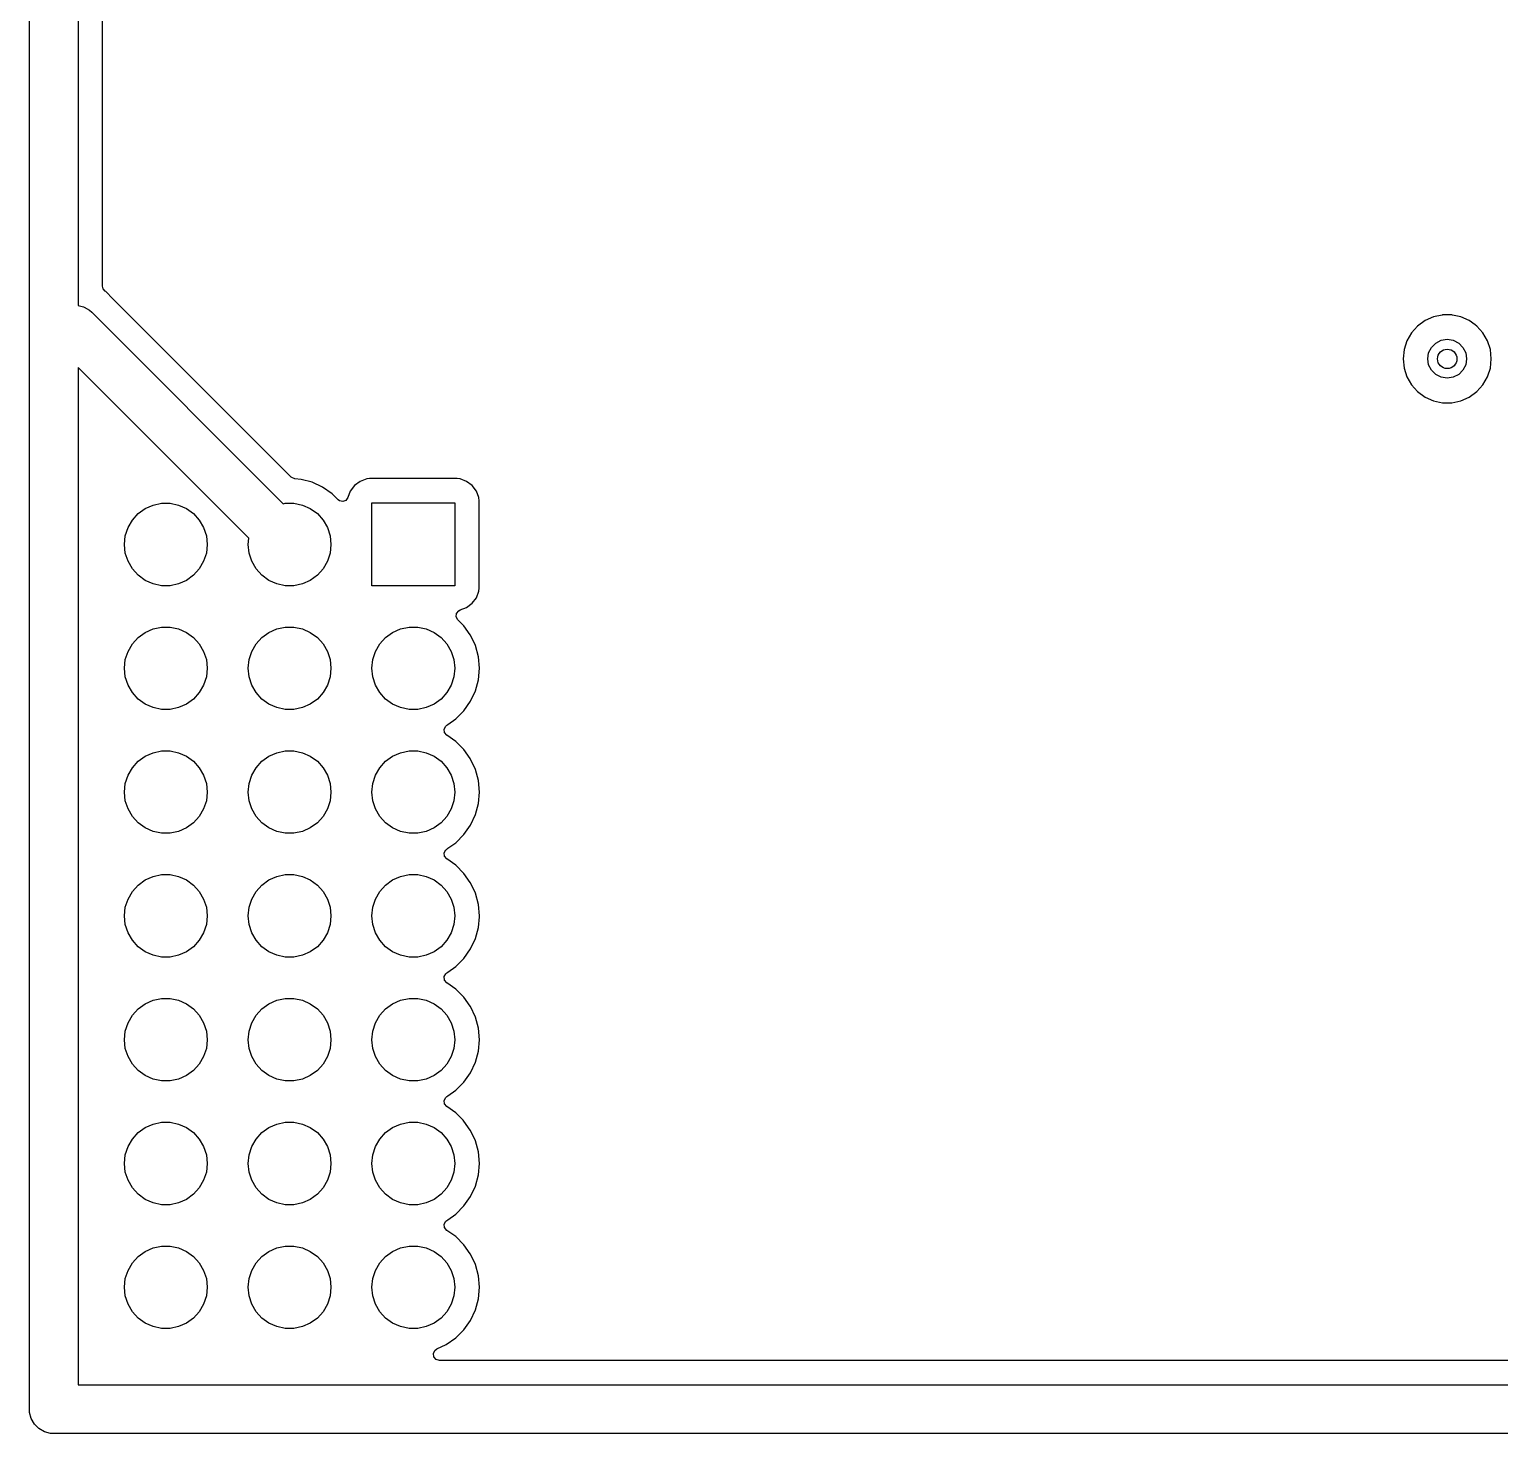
# Model space of a CAD drawing. Extents: x 0.78 to 3.29, y -3.36 to -0.65.
# Drawn here: x 0.78 to 1.968, y -3.358 to -2.224 of the extents above; entities that cross this region are included whole.
import ezdxf

# ---------------------------------------------------------------- set-up
doc = ezdxf.new("R2010")
doc.units = 0
doc.header["$MEASUREMENT"] = 0
doc.layers.add('BLACK', color=7, linetype='CONTINUOUS')

msp = doc.modelspace()

# ---------------------------------------------------------------- linework, layer by layer
at = {"layer": 'BLACK', "linetype": 'CONTINUOUS'}
for p, q in [((0.7795, -2.4665), (0.7795, -0.7874)), ((0.8189, -0.7956), (0.8189, -2.4471)), ((0.8386, -2.2782), (0.8386, -1.658)), ((0.8386, -2.3968), (0.8386, -2.2782)), ((0.8386, -2.4315), (0.8386, -2.3968)), ((0.839, -2.4335), (0.8386, -2.4315)), ((0.8408, -2.4356), (0.839, -2.4335)), ((0.8189, -2.4471), (0.8232, -2.4482)), ((0.8413, -2.4359), (0.8408, -2.4356)), ((0.847, -2.4416), (0.8413, -2.4359)), ((0.8413, -2.4359), (0.8413, -2.4359)), ((0.8955, -2.4902), (0.847, -2.4416)), ((0.847, -2.4416), (0.847, -2.4416)), ((0.8232, -2.4482), (0.8237, -2.4483)), ((0.8237, -2.4483), (0.8282, -2.4509)), ((0.8282, -2.4509), (0.8282, -2.4509)), ((0.8282, -2.4509), (0.8301, -2.4526)), ((0.8301, -2.4526), (0.9847, -2.6072)), ((1.9142, -2.4563), (1.9074, -2.4593)), ((1.9212, -2.4548), (1.9142, -2.4563)), ((1.9142, -2.4563), (1.9142, -2.4563)), ((1.9215, -2.4547), (1.9212, -2.4548)), ((1.9289, -2.4547), (1.9215, -2.4547)), ((1.9295, -2.4548), (1.9289, -2.4547)), ((1.9362, -2.4563), (1.9295, -2.4548)), ((1.943, -2.4593), (1.9362, -2.4563)), ((1.9362, -2.4563), (1.9362, -2.4563)), ((0.7795, -3.3386), (0.7795, -2.4665)), ((1.8964, -2.4692), (1.8926, -2.4757)), ((1.9013, -2.4637), (1.8964, -2.4692)), ((1.9074, -2.4593), (1.9013, -2.4637)), ((1.9074, -2.4593), (1.9074, -2.4593)), ((1.9477, -2.4627), (1.943, -2.4593)), ((1.943, -2.4593), (1.943, -2.4593)), ((1.9491, -2.4637), (1.9477, -2.4627)), ((1.954, -2.4692), (1.9491, -2.4637)), ((1.9578, -2.4757), (1.954, -2.4692)), ((1.8903, -2.4827), (1.8895, -2.4902)), ((1.8926, -2.4757), (1.8903, -2.4827)), ((1.8903, -2.4827), (1.8903, -2.4827)), ((1.8926, -2.4757), (1.8926, -2.4757)), ((1.9102, -2.4853), (1.9125, -2.4809)), ((1.9125, -2.4809), (1.9159, -2.4774)), ((1.9159, -2.4774), (1.9203, -2.4752)), ((1.9203, -2.4752), (1.9252, -2.4744)), ((1.9252, -2.4744), (1.9301, -2.4752)), ((1.9301, -2.4752), (1.9345, -2.4774)), ((1.9345, -2.4774), (1.9379, -2.4809)), ((1.9379, -2.4809), (1.9402, -2.4853)), ((1.9601, -2.4827), (1.9578, -2.4757)), ((1.9608, -2.4902), (1.9601, -2.4827)), ((0.9911, -2.5857), (0.8955, -2.4902)), ((1.8895, -2.4902), (1.8903, -2.4976)), ((1.9094, -2.4902), (1.9102, -2.4853)), ((1.9102, -2.495), (1.9094, -2.4902)), ((1.9402, -2.4853), (1.9409, -2.4902)), ((1.9409, -2.4902), (1.9402, -2.495)), ((1.9601, -2.4976), (1.9608, -2.4902)), ((0.9568, -2.635), (0.8189, -2.4971)), ((0.8189, -2.4971), (0.8189, -3.3189)), ((1.8903, -2.4976), (1.8903, -2.4976)), ((1.8903, -2.4976), (1.8926, -2.5047)), ((1.8926, -2.5047), (1.8926, -2.5047)), ((1.8926, -2.5047), (1.8964, -2.5111)), ((1.9125, -2.4994), (1.9102, -2.495)), ((1.9159, -2.5029), (1.9125, -2.4994)), ((1.9203, -2.5051), (1.9159, -2.5029)), ((1.9252, -2.5059), (1.9203, -2.5051)), ((1.9301, -2.5051), (1.9252, -2.5059)), ((1.9345, -2.5029), (1.9301, -2.5051)), ((1.9379, -2.4994), (1.9345, -2.5029)), ((1.9402, -2.495), (1.9379, -2.4994)), ((1.954, -2.5111), (1.9578, -2.5047)), ((1.9578, -2.5047), (1.958, -2.504)), ((1.958, -2.504), (1.9601, -2.4976)), ((1.8964, -2.5111), (1.9013, -2.5166)), ((1.9013, -2.5166), (1.9074, -2.521)), ((1.943, -2.521), (1.9491, -2.5166)), ((1.9491, -2.5166), (1.954, -2.5111)), ((1.9074, -2.521), (1.9074, -2.521)), ((1.9074, -2.521), (1.9142, -2.5241)), ((1.9142, -2.5241), (1.9142, -2.5241)), ((1.9142, -2.5241), (1.9215, -2.5256)), ((1.9215, -2.5256), (1.9215, -2.5256)), ((1.9215, -2.5256), (1.9289, -2.5256)), ((1.9289, -2.5256), (1.9362, -2.5241)), ((1.9289, -2.5256), (1.9289, -2.5256)), ((1.9362, -2.5241), (1.943, -2.521)), ((0.9915, -2.5861), (0.9911, -2.5857)), ((0.9941, -2.5871), (0.9915, -2.5861)), ((0.999, -2.5875), (0.9941, -2.5871)), ((1.008, -2.5899), (0.999, -2.5875)), ((0.999, -2.5875), (0.999, -2.5875)), ((1.0468, -2.5892), (1.0422, -2.5926)), ((1.0521, -2.5872), (1.0468, -2.5892)), ((1.0468, -2.5892), (1.0468, -2.5892)), ((1.0544, -2.5869), (1.0521, -2.5872)), ((1.1251, -2.5869), (1.0544, -2.5869)), ((1.0544, -2.5869), (1.0544, -2.5869)), ((1.1275, -2.5872), (1.1251, -2.5869)), ((1.1251, -2.5869), (1.1251, -2.5869)), ((1.1251, -2.5869), (1.1251, -2.5869)), ((1.1251, -2.5869), (1.1251, -2.5869)), ((1.1328, -2.5892), (1.1275, -2.5872)), ((1.1275, -2.5872), (1.1275, -2.5872)), ((1.1373, -2.5926), (1.1328, -2.5892)), ((1.1328, -2.5892), (1.1328, -2.5892)), ((1.0164, -2.5939), (1.008, -2.5899)), ((1.008, -2.5899), (1.008, -2.5899)), ((1.008, -2.5899), (1.008, -2.5899)), ((1.0164, -2.5939), (1.0164, -2.5939)), ((1.0241, -2.5992), (1.0164, -2.5939)), ((1.0164, -2.5939), (1.0164, -2.5939)), ((1.0289, -2.604), (1.0241, -2.5992)), ((1.0241, -2.5992), (1.0241, -2.5992)), ((1.0388, -2.5971), (1.0369, -2.6023)), ((1.0422, -2.5926), (1.0388, -2.5971)), ((1.0388, -2.5971), (1.0388, -2.5971)), ((1.0422, -2.5926), (1.0422, -2.5926)), ((1.1407, -2.5971), (1.1373, -2.5926)), ((1.1373, -2.5926), (1.1373, -2.5926)), ((1.1426, -2.6023), (1.1407, -2.5971)), ((1.1407, -2.5971), (1.1407, -2.5971)), ((0.8674, -2.6152), (0.873, -2.6111)), ((0.873, -2.6111), (0.8794, -2.6083)), ((0.8794, -2.6083), (0.8863, -2.6068)), ((0.8863, -2.6068), (0.8933, -2.6068)), ((0.8933, -2.6068), (0.9001, -2.6083)), ((0.9001, -2.6083), (0.9065, -2.6111)), ((0.9065, -2.6111), (0.9122, -2.6152)), ((0.9847, -2.6072), (0.9863, -2.6068)), ((0.9863, -2.6068), (0.9933, -2.6068)), ((0.9933, -2.6068), (1.0001, -2.6083)), ((1.0001, -2.6083), (1.0065, -2.6111)), ((1.0065, -2.6111), (1.0122, -2.6152)), ((1.03, -2.6048), (1.0289, -2.604)), ((1.0327, -2.6054), (1.03, -2.6048)), ((1.0352, -2.6045), (1.0327, -2.6054)), ((1.0369, -2.6023), (1.0352, -2.6045)), ((1.0563, -2.6736), (1.0563, -2.6066)), ((1.0563, -2.6066), (1.1232, -2.6066)), ((1.1232, -2.6066), (1.1232, -2.6736)), ((1.1427, -2.6024), (1.1426, -2.6023)), ((1.1429, -2.6047), (1.1427, -2.6024)), ((1.1429, -2.6732), (1.1429, -2.6047)), ((0.8592, -2.6265), (0.8627, -2.6204)), ((0.8627, -2.6204), (0.8674, -2.6152)), ((0.9122, -2.6152), (0.9168, -2.6204)), ((0.9168, -2.6204), (0.9203, -2.6265)), ((1.0122, -2.6152), (1.0168, -2.6204)), ((1.0168, -2.6204), (1.0203, -2.6265)), ((0.8563, -2.6401), (0.857, -2.6331)), ((0.857, -2.6331), (0.8592, -2.6265)), ((0.9203, -2.6265), (0.9225, -2.6331)), ((0.9225, -2.6331), (0.9232, -2.6401)), ((0.9563, -2.6401), (0.9568, -2.635)), ((1.0203, -2.6265), (1.0225, -2.6331)), ((1.0225, -2.6331), (1.0232, -2.6401)), ((0.857, -2.6471), (0.8563, -2.6401)), ((0.8592, -2.6537), (0.857, -2.6471)), ((0.9225, -2.6471), (0.9203, -2.6537)), ((0.9232, -2.6401), (0.9225, -2.6471)), ((0.957, -2.6471), (0.9563, -2.6401)), ((0.9592, -2.6537), (0.957, -2.6471)), ((1.0225, -2.6471), (1.0203, -2.6537)), ((1.0232, -2.6401), (1.0225, -2.6471)), ((0.8627, -2.6598), (0.8592, -2.6537)), ((0.8674, -2.665), (0.8627, -2.6598)), ((0.9168, -2.6598), (0.9122, -2.665)), ((0.9203, -2.6537), (0.9168, -2.6598)), ((0.9627, -2.6598), (0.9592, -2.6537)), ((0.9674, -2.665), (0.9627, -2.6598)), ((1.0168, -2.6598), (1.0122, -2.665)), ((1.0203, -2.6537), (1.0168, -2.6598)), ((0.873, -2.6691), (0.8674, -2.665)), ((0.8794, -2.6719), (0.873, -2.6691)), ((0.8863, -2.6734), (0.8794, -2.6719)), ((0.9001, -2.6719), (0.8933, -2.6734)), ((0.9065, -2.6691), (0.9001, -2.6719)), ((0.9122, -2.665), (0.9065, -2.6691)), ((0.973, -2.6691), (0.9674, -2.665)), ((0.9794, -2.6719), (0.973, -2.6691)), ((0.9863, -2.6734), (0.9794, -2.6719)), ((1.0001, -2.6719), (0.9933, -2.6734)), ((1.0065, -2.6691), (1.0001, -2.6719)), ((1.0122, -2.665), (1.0065, -2.6691)), ((0.8933, -2.6734), (0.8863, -2.6734)), ((0.9933, -2.6734), (0.9863, -2.6734)), ((1.1232, -2.6736), (1.0563, -2.6736)), ((1.1373, -2.6876), (1.1407, -2.6831)), ((1.1407, -2.6831), (1.1427, -2.6778)), ((1.1427, -2.6778), (1.1429, -2.6754)), ((1.1429, -2.6754), (1.1429, -2.6732)), ((1.1245, -2.6986), (1.1247, -2.6958)), ((1.1247, -2.6958), (1.1264, -2.6936)), ((1.1264, -2.6936), (1.1276, -2.693)), ((1.1276, -2.693), (1.1328, -2.691)), ((1.1328, -2.691), (1.1373, -2.6876)), ((0.873, -2.7111), (0.8794, -2.7083)), ((0.8794, -2.7083), (0.8863, -2.7068)), ((0.8863, -2.7068), (0.8933, -2.7068)), ((0.8933, -2.7068), (0.9001, -2.7083)), ((0.9001, -2.7083), (0.9065, -2.7111)), ((0.973, -2.7111), (0.9794, -2.7083)), ((0.9794, -2.7083), (0.9863, -2.7068)), ((0.9863, -2.7068), (0.9933, -2.7068)), ((0.9933, -2.7068), (1.0001, -2.7083)), ((1.0001, -2.7083), (1.0065, -2.7111)), ((1.073, -2.7111), (1.0794, -2.7083)), ((1.0794, -2.7083), (1.0863, -2.7068)), ((1.0863, -2.7068), (1.0933, -2.7068)), ((1.0933, -2.7068), (1.1001, -2.7083)), ((1.1001, -2.7083), (1.1065, -2.7111)), ((1.1258, -2.701), (1.1245, -2.6986)), ((1.129, -2.7041), (1.1258, -2.701)), ((1.1306, -2.7058), (1.129, -2.7041)), ((1.1358, -2.7131), (1.1306, -2.7058)), ((0.8592, -2.7265), (0.8627, -2.7204)), ((0.8627, -2.7204), (0.8674, -2.7152)), ((0.8674, -2.7152), (0.873, -2.7111)), ((0.9065, -2.7111), (0.9122, -2.7152)), ((0.9122, -2.7152), (0.9168, -2.7204)), ((0.9168, -2.7204), (0.9203, -2.7265)), ((0.9592, -2.7265), (0.9627, -2.7204)), ((0.9627, -2.7204), (0.9674, -2.7152)), ((0.9674, -2.7152), (0.973, -2.7111)), ((1.0065, -2.7111), (1.0122, -2.7152)), ((1.0122, -2.7152), (1.0168, -2.7204)), ((1.0168, -2.7204), (1.0203, -2.7265)), ((1.0592, -2.7265), (1.0627, -2.7204)), ((1.0627, -2.7204), (1.0674, -2.7152)), ((1.0674, -2.7152), (1.073, -2.7111)), ((1.1065, -2.7111), (1.1122, -2.7152)), ((1.1122, -2.7152), (1.1168, -2.7204)), ((1.1168, -2.7204), (1.1203, -2.7265)), ((1.136, -2.7134), (1.1358, -2.7131)), ((1.1399, -2.7218), (1.136, -2.7134)), ((0.857, -2.7331), (0.8592, -2.7265)), ((0.9203, -2.7265), (0.9225, -2.7331)), ((0.957, -2.7331), (0.9592, -2.7265)), ((1.0203, -2.7265), (1.0225, -2.7331)), ((1.057, -2.7331), (1.0592, -2.7265)), ((1.1203, -2.7265), (1.1225, -2.7331)), ((1.1423, -2.7308), (1.1399, -2.7218)), ((1.1431, -2.7401), (1.1423, -2.7308)), ((0.8563, -2.7401), (0.857, -2.7331)), ((0.857, -2.7471), (0.8563, -2.7401)), ((0.9225, -2.7331), (0.9232, -2.7401)), ((0.9232, -2.7401), (0.9225, -2.7471)), ((0.9563, -2.7401), (0.957, -2.7331)), ((0.957, -2.7471), (0.9563, -2.7401)), ((1.0225, -2.7331), (1.0232, -2.7401)), ((1.0232, -2.7401), (1.0225, -2.7471)), ((1.0563, -2.7401), (1.057, -2.7331)), ((1.057, -2.7471), (1.0563, -2.7401)), ((1.1225, -2.7331), (1.1232, -2.7401)), ((1.1232, -2.7401), (1.1225, -2.7471)), ((1.1423, -2.7494), (1.1431, -2.7401)), ((0.8592, -2.7537), (0.857, -2.7471)), ((0.8627, -2.7598), (0.8592, -2.7537)), ((0.9203, -2.7537), (0.9168, -2.7598)), ((0.9225, -2.7471), (0.9203, -2.7537)), ((0.9592, -2.7537), (0.957, -2.7471)), ((0.9627, -2.7598), (0.9592, -2.7537)), ((1.0203, -2.7537), (1.0168, -2.7598)), ((1.0225, -2.7471), (1.0203, -2.7537)), ((1.0592, -2.7537), (1.057, -2.7471)), ((1.0627, -2.7598), (1.0592, -2.7537)), ((1.1203, -2.7537), (1.1168, -2.7598)), ((1.1225, -2.7471), (1.1203, -2.7537)), ((1.1399, -2.7583), (1.1423, -2.7494)), ((0.8674, -2.765), (0.8627, -2.7598)), ((0.873, -2.7691), (0.8674, -2.765)), ((0.9122, -2.765), (0.9065, -2.7691)), ((0.9168, -2.7598), (0.9122, -2.765)), ((0.9674, -2.765), (0.9627, -2.7598)), ((0.973, -2.7691), (0.9674, -2.765)), ((1.0122, -2.765), (1.0065, -2.7691)), ((1.0168, -2.7598), (1.0122, -2.765)), ((1.0674, -2.765), (1.0627, -2.7598)), ((1.073, -2.7691), (1.0674, -2.765)), ((1.1122, -2.765), (1.1065, -2.7691)), ((1.1168, -2.7598), (1.1122, -2.765)), ((1.1306, -2.7744), (1.136, -2.7668)), ((1.136, -2.7668), (1.1399, -2.7583)), ((0.8794, -2.7719), (0.873, -2.7691)), ((0.8863, -2.7734), (0.8794, -2.7719)), ((0.8933, -2.7734), (0.8863, -2.7734)), ((0.9001, -2.7719), (0.8933, -2.7734)), ((0.9065, -2.7691), (0.9001, -2.7719)), ((0.9794, -2.7719), (0.973, -2.7691)), ((0.9863, -2.7734), (0.9794, -2.7719)), ((0.9933, -2.7734), (0.9863, -2.7734)), ((1.0001, -2.7719), (0.9933, -2.7734)), ((1.0065, -2.7691), (1.0001, -2.7719)), ((1.0794, -2.7719), (1.073, -2.7691)), ((1.0863, -2.7734), (1.0794, -2.7719)), ((1.0933, -2.7734), (1.0863, -2.7734)), ((1.1001, -2.7719), (1.0933, -2.7734)), ((1.1065, -2.7691), (1.1001, -2.7719)), ((1.1241, -2.781), (1.1306, -2.7744)), ((1.1148, -2.7892), (1.116, -2.7868)), ((1.115, -2.7919), (1.1148, -2.7892)), ((1.116, -2.7868), (1.1168, -2.7861)), ((1.1168, -2.7861), (1.1176, -2.7855)), ((1.1176, -2.7855), (1.1241, -2.781)), ((1.1168, -2.7941), (1.115, -2.7919)), ((1.1241, -2.7992), (1.1168, -2.7941)), ((1.1306, -2.8058), (1.1241, -2.7992)), ((1.1241, -2.7992), (1.1241, -2.7992)), ((0.8627, -2.8204), (0.8674, -2.8152)), ((0.8674, -2.8152), (0.873, -2.8111)), ((0.873, -2.8111), (0.8794, -2.8083)), ((0.8794, -2.8083), (0.8863, -2.8068)), ((0.8863, -2.8068), (0.8933, -2.8068)), ((0.8933, -2.8068), (0.9001, -2.8083)), ((0.9001, -2.8083), (0.9065, -2.8111)), ((0.9065, -2.8111), (0.9122, -2.8152)), ((0.9122, -2.8152), (0.9168, -2.8204)), ((0.9627, -2.8204), (0.9674, -2.8152)), ((0.9674, -2.8152), (0.973, -2.8111)), ((0.973, -2.8111), (0.9794, -2.8083)), ((0.9794, -2.8083), (0.9863, -2.8068)), ((0.9863, -2.8068), (0.9933, -2.8068)), ((0.9933, -2.8068), (1.0001, -2.8083)), ((1.0001, -2.8083), (1.0065, -2.8111)), ((1.0065, -2.8111), (1.0122, -2.8152)), ((1.0122, -2.8152), (1.0168, -2.8204)), ((1.0627, -2.8204), (1.0674, -2.8152)), ((1.0674, -2.8152), (1.073, -2.8111)), ((1.073, -2.8111), (1.0794, -2.8083)), ((1.0794, -2.8083), (1.0863, -2.8068)), ((1.0863, -2.8068), (1.0933, -2.8068)), ((1.0933, -2.8068), (1.1001, -2.8083)), ((1.1001, -2.8083), (1.1065, -2.8111)), ((1.1065, -2.8111), (1.1122, -2.8152)), ((1.1122, -2.8152), (1.1168, -2.8204)), ((1.1358, -2.8131), (1.1306, -2.8058)), ((1.136, -2.8134), (1.1358, -2.8131)), ((1.1399, -2.8218), (1.136, -2.8134)), ((0.857, -2.8331), (0.8592, -2.8265)), ((0.8592, -2.8265), (0.8627, -2.8204)), ((0.9168, -2.8204), (0.9203, -2.8265)), ((0.9203, -2.8265), (0.9225, -2.8331)), ((0.957, -2.8331), (0.9592, -2.8265)), ((0.9592, -2.8265), (0.9627, -2.8204)), ((1.0168, -2.8204), (1.0203, -2.8265)), ((1.0203, -2.8265), (1.0225, -2.8331)), ((1.057, -2.8331), (1.0592, -2.8265)), ((1.0592, -2.8265), (1.0627, -2.8204)), ((1.1168, -2.8204), (1.1203, -2.8265)), ((1.1203, -2.8265), (1.1225, -2.8331)), ((1.1423, -2.8308), (1.1399, -2.8218)), ((0.8563, -2.8401), (0.857, -2.8331)), ((0.9225, -2.8331), (0.9232, -2.8401)), ((0.9563, -2.8401), (0.957, -2.8331)), ((1.0225, -2.8331), (1.0232, -2.8401)), ((1.0563, -2.8401), (1.057, -2.8331)), ((1.1225, -2.8331), (1.1232, -2.8401)), ((1.1431, -2.8401), (1.1423, -2.8308)), ((0.857, -2.8471), (0.8563, -2.8401)), ((0.8592, -2.8537), (0.857, -2.8471)), ((0.9225, -2.8471), (0.9203, -2.8537)), ((0.9232, -2.8401), (0.9225, -2.8471)), ((0.957, -2.8471), (0.9563, -2.8401)), ((0.9592, -2.8537), (0.957, -2.8471)), ((1.0225, -2.8471), (1.0203, -2.8537)), ((1.0232, -2.8401), (1.0225, -2.8471)), ((1.057, -2.8471), (1.0563, -2.8401)), ((1.0592, -2.8537), (1.057, -2.8471)), ((1.1225, -2.8471), (1.1203, -2.8537)), ((1.1232, -2.8401), (1.1225, -2.8471)), ((1.1399, -2.8583), (1.1423, -2.8494)), ((1.1423, -2.8494), (1.1431, -2.8401)), ((0.8627, -2.8598), (0.8592, -2.8537)), ((0.8674, -2.865), (0.8627, -2.8598)), ((0.9168, -2.8598), (0.9122, -2.865)), ((0.9203, -2.8537), (0.9168, -2.8598)), ((0.9627, -2.8598), (0.9592, -2.8537)), ((0.9674, -2.865), (0.9627, -2.8598)), ((1.0168, -2.8598), (1.0122, -2.865)), ((1.0203, -2.8537), (1.0168, -2.8598)), ((1.0627, -2.8598), (1.0592, -2.8537)), ((1.0674, -2.865), (1.0627, -2.8598)), ((1.1168, -2.8598), (1.1122, -2.865)), ((1.1203, -2.8537), (1.1168, -2.8598)), ((1.136, -2.8668), (1.1399, -2.8583)), ((0.873, -2.8691), (0.8674, -2.865)), ((0.8794, -2.8719), (0.873, -2.8691)), ((0.8863, -2.8734), (0.8794, -2.8719)), ((0.8933, -2.8734), (0.8863, -2.8734)), ((0.9001, -2.8719), (0.8933, -2.8734)), ((0.9065, -2.8691), (0.9001, -2.8719)), ((0.9122, -2.865), (0.9065, -2.8691)), ((0.973, -2.8691), (0.9674, -2.865)), ((0.9794, -2.8719), (0.973, -2.8691)), ((0.9863, -2.8734), (0.9794, -2.8719)), ((0.9933, -2.8734), (0.9863, -2.8734)), ((1.0001, -2.8719), (0.9933, -2.8734)), ((1.0065, -2.8691), (1.0001, -2.8719)), ((1.0122, -2.865), (1.0065, -2.8691)), ((1.073, -2.8691), (1.0674, -2.865)), ((1.0794, -2.8719), (1.073, -2.8691)), ((1.0863, -2.8734), (1.0794, -2.8719)), ((1.0933, -2.8734), (1.0863, -2.8734)), ((1.1001, -2.8719), (1.0933, -2.8734)), ((1.1065, -2.8691), (1.1001, -2.8719)), ((1.1122, -2.865), (1.1065, -2.8691)), ((1.1241, -2.881), (1.1306, -2.8744)), ((1.1306, -2.8744), (1.136, -2.8668)), ((1.1148, -2.8892), (1.116, -2.8868)), ((1.116, -2.8868), (1.1168, -2.8861)), ((1.1168, -2.8861), (1.1176, -2.8855)), ((1.1176, -2.8855), (1.1241, -2.881)), ((1.115, -2.8919), (1.1148, -2.8892)), ((1.1168, -2.8941), (1.115, -2.8919)), ((1.1241, -2.8992), (1.1168, -2.8941)), ((0.873, -2.9111), (0.8794, -2.9083)), ((0.8794, -2.9083), (0.8863, -2.9068)), ((0.8863, -2.9068), (0.8933, -2.9068)), ((0.8933, -2.9068), (0.9001, -2.9083)), ((0.9001, -2.9083), (0.9065, -2.9111)), ((0.973, -2.9111), (0.9794, -2.9083)), ((0.9794, -2.9083), (0.9863, -2.9068)), ((0.9863, -2.9068), (0.9933, -2.9068)), ((0.9933, -2.9068), (1.0001, -2.9083)), ((1.0001, -2.9083), (1.0065, -2.9111)), ((1.073, -2.9111), (1.0794, -2.9083)), ((1.0794, -2.9083), (1.0863, -2.9068)), ((1.0863, -2.9068), (1.0933, -2.9068)), ((1.0933, -2.9068), (1.1001, -2.9083)), ((1.1001, -2.9083), (1.1065, -2.9111)), ((1.1306, -2.9058), (1.1241, -2.8992)), ((1.1241, -2.8992), (1.1241, -2.8992)), ((1.1358, -2.9131), (1.1306, -2.9058)), ((0.8592, -2.9265), (0.8627, -2.9204)), ((0.8627, -2.9204), (0.8674, -2.9152)), ((0.8674, -2.9152), (0.873, -2.9111)), ((0.9065, -2.9111), (0.9122, -2.9152)), ((0.9122, -2.9152), (0.9168, -2.9204)), ((0.9168, -2.9204), (0.9203, -2.9265)), ((0.9592, -2.9265), (0.9627, -2.9204)), ((0.9627, -2.9204), (0.9674, -2.9152)), ((0.9674, -2.9152), (0.973, -2.9111)), ((1.0065, -2.9111), (1.0122, -2.9152)), ((1.0122, -2.9152), (1.0168, -2.9204)), ((1.0168, -2.9204), (1.0203, -2.9265)), ((1.0592, -2.9265), (1.0627, -2.9204)), ((1.0627, -2.9204), (1.0674, -2.9152)), ((1.0674, -2.9152), (1.073, -2.9111)), ((1.1065, -2.9111), (1.1122, -2.9152)), ((1.1122, -2.9152), (1.1168, -2.9204)), ((1.1168, -2.9204), (1.1203, -2.9265)), ((1.136, -2.9134), (1.1358, -2.9131)), ((1.1399, -2.9218), (1.136, -2.9134)), ((1.1423, -2.9308), (1.1399, -2.9218)), ((0.8563, -2.9401), (0.857, -2.9331)), ((0.857, -2.9331), (0.8592, -2.9265)), ((0.9203, -2.9265), (0.9225, -2.9331)), ((0.9225, -2.9331), (0.9232, -2.9401)), ((0.9563, -2.9401), (0.957, -2.9331)), ((0.957, -2.9331), (0.9592, -2.9265)), ((1.0203, -2.9265), (1.0225, -2.9331)), ((1.0225, -2.9331), (1.0232, -2.9401)), ((1.0563, -2.9401), (1.057, -2.9331)), ((1.057, -2.9331), (1.0592, -2.9265)), ((1.1203, -2.9265), (1.1225, -2.9331)), ((1.1225, -2.9331), (1.1232, -2.9401)), ((1.1431, -2.9401), (1.1423, -2.9308)), ((0.857, -2.9471), (0.8563, -2.9401)), ((0.9232, -2.9401), (0.9225, -2.9471)), ((0.957, -2.9471), (0.9563, -2.9401)), ((1.0232, -2.9401), (1.0225, -2.9471)), ((1.057, -2.9471), (1.0563, -2.9401)), ((1.1232, -2.9401), (1.1225, -2.9471)), ((1.1423, -2.9494), (1.1431, -2.9409)), ((1.1431, -2.9409), (1.1431, -2.9401)), ((0.8592, -2.9537), (0.857, -2.9471)), ((0.8627, -2.9598), (0.8592, -2.9537)), ((0.9203, -2.9537), (0.9168, -2.9598)), ((0.9225, -2.9471), (0.9203, -2.9537)), ((0.9592, -2.9537), (0.957, -2.9471)), ((0.9627, -2.9598), (0.9592, -2.9537)), ((1.0203, -2.9537), (1.0168, -2.9598)), ((1.0225, -2.9471), (1.0203, -2.9537)), ((1.0592, -2.9537), (1.057, -2.9471)), ((1.0627, -2.9598), (1.0592, -2.9537)), ((1.1203, -2.9537), (1.1168, -2.9598)), ((1.1225, -2.9471), (1.1203, -2.9537)), ((1.1399, -2.9583), (1.1423, -2.9494)), ((0.8674, -2.965), (0.8627, -2.9598)), ((0.873, -2.9691), (0.8674, -2.965)), ((0.8794, -2.9719), (0.873, -2.9691)), ((0.9065, -2.9691), (0.9001, -2.9719)), ((0.9122, -2.965), (0.9065, -2.9691)), ((0.9168, -2.9598), (0.9122, -2.965)), ((0.9674, -2.965), (0.9627, -2.9598)), ((0.973, -2.9691), (0.9674, -2.965)), ((0.9794, -2.9719), (0.973, -2.9691)), ((1.0065, -2.9691), (1.0001, -2.9719)), ((1.0122, -2.965), (1.0065, -2.9691)), ((1.0168, -2.9598), (1.0122, -2.965)), ((1.0674, -2.965), (1.0627, -2.9598)), ((1.073, -2.9691), (1.0674, -2.965)), ((1.0794, -2.9719), (1.073, -2.9691)), ((1.1065, -2.9691), (1.1001, -2.9719)), ((1.1122, -2.965), (1.1065, -2.9691)), ((1.1168, -2.9598), (1.1122, -2.965)), ((1.1306, -2.9744), (1.136, -2.9668)), ((1.136, -2.9668), (1.1399, -2.9583)), ((0.8863, -2.9734), (0.8794, -2.9719)), ((0.8933, -2.9734), (0.8863, -2.9734)), ((0.9001, -2.9719), (0.8933, -2.9734)), ((0.9863, -2.9734), (0.9794, -2.9719)), ((0.9933, -2.9734), (0.9863, -2.9734)), ((1.0001, -2.9719), (0.9933, -2.9734)), ((1.0863, -2.9734), (1.0794, -2.9719)), ((1.0933, -2.9734), (1.0863, -2.9734)), ((1.1001, -2.9719), (1.0933, -2.9734)), ((1.1176, -2.9855), (1.1241, -2.981)), ((1.1241, -2.981), (1.1306, -2.9744)), ((1.1148, -2.9892), (1.116, -2.9868)), ((1.115, -2.9919), (1.1148, -2.9892)), ((1.1168, -2.9941), (1.115, -2.9919)), ((1.116, -2.9868), (1.1168, -2.9861)), ((1.1168, -2.9861), (1.1176, -2.9855)), ((1.1241, -2.9992), (1.1168, -2.9941)), ((1.1306, -3.0058), (1.1241, -2.9992)), ((1.1241, -2.9992), (1.1241, -2.9992)), ((0.8627, -3.0204), (0.8674, -3.0152)), ((0.8674, -3.0152), (0.873, -3.0111)), ((0.873, -3.0111), (0.8794, -3.0083)), ((0.8794, -3.0083), (0.8863, -3.0068)), ((0.8863, -3.0068), (0.8933, -3.0068)), ((0.8933, -3.0068), (0.9001, -3.0083)), ((0.9001, -3.0083), (0.9065, -3.0111)), ((0.9065, -3.0111), (0.9122, -3.0152)), ((0.9122, -3.0152), (0.9168, -3.0204)), ((0.9627, -3.0204), (0.9674, -3.0152)), ((0.9674, -3.0152), (0.973, -3.0111)), ((0.973, -3.0111), (0.9794, -3.0083)), ((0.9794, -3.0083), (0.9863, -3.0068)), ((0.9863, -3.0068), (0.9933, -3.0068)), ((0.9933, -3.0068), (1.0001, -3.0083)), ((1.0001, -3.0083), (1.0065, -3.0111)), ((1.0065, -3.0111), (1.0122, -3.0152)), ((1.0122, -3.0152), (1.0168, -3.0204)), ((1.0627, -3.0204), (1.0674, -3.0152)), ((1.0674, -3.0152), (1.073, -3.0111)), ((1.073, -3.0111), (1.0794, -3.0083)), ((1.0794, -3.0083), (1.0863, -3.0068)), ((1.0863, -3.0068), (1.0933, -3.0068)), ((1.0933, -3.0068), (1.1001, -3.0083)), ((1.1001, -3.0083), (1.1065, -3.0111)), ((1.1065, -3.0111), (1.1122, -3.0152)), ((1.1122, -3.0152), (1.1168, -3.0204)), ((1.1358, -3.0131), (1.1306, -3.0058)), ((1.136, -3.0134), (1.1358, -3.0131)), ((1.1399, -3.0218), (1.136, -3.0134)), ((0.857, -3.0331), (0.8592, -3.0265)), ((0.8592, -3.0265), (0.8627, -3.0204)), ((0.9168, -3.0204), (0.9203, -3.0265)), ((0.9203, -3.0265), (0.9225, -3.0331)), ((0.957, -3.0331), (0.9592, -3.0265)), ((0.9592, -3.0265), (0.9627, -3.0204)), ((1.0168, -3.0204), (1.0203, -3.0265)), ((1.0203, -3.0265), (1.0225, -3.0331)), ((1.057, -3.0331), (1.0592, -3.0265)), ((1.0592, -3.0265), (1.0627, -3.0204)), ((1.1168, -3.0204), (1.1203, -3.0265)), ((1.1203, -3.0265), (1.1225, -3.0331)), ((1.1423, -3.0308), (1.1399, -3.0218)), ((0.8563, -3.0401), (0.857, -3.0331)), ((0.857, -3.0471), (0.8563, -3.0401)), ((0.9225, -3.0331), (0.9232, -3.0401)), ((0.9232, -3.0401), (0.9225, -3.0471)), ((0.9563, -3.0401), (0.957, -3.0331)), ((0.957, -3.0471), (0.9563, -3.0401)), ((1.0225, -3.0331), (1.0232, -3.0401)), ((1.0232, -3.0401), (1.0225, -3.0471)), ((1.0563, -3.0401), (1.057, -3.0331)), ((1.057, -3.0471), (1.0563, -3.0401)), ((1.1225, -3.0331), (1.1232, -3.0401)), ((1.1232, -3.0401), (1.1225, -3.0471)), ((1.1431, -3.0401), (1.1423, -3.0308)), ((1.1423, -3.0494), (1.1431, -3.0401)), ((0.8592, -3.0537), (0.857, -3.0471)), ((0.9225, -3.0471), (0.9203, -3.0537)), ((0.9592, -3.0537), (0.957, -3.0471)), ((1.0225, -3.0471), (1.0203, -3.0537)), ((1.0592, -3.0537), (1.057, -3.0471)), ((1.1225, -3.0471), (1.1203, -3.0537)), ((1.1399, -3.0583), (1.1423, -3.0494)), ((0.8627, -3.0598), (0.8592, -3.0537)), ((0.8674, -3.065), (0.8627, -3.0598)), ((0.873, -3.0691), (0.8674, -3.065)), ((0.9122, -3.065), (0.9065, -3.0691)), ((0.9168, -3.0598), (0.9122, -3.065)), ((0.9203, -3.0537), (0.9168, -3.0598)), ((0.9627, -3.0598), (0.9592, -3.0537)), ((0.9674, -3.065), (0.9627, -3.0598)), ((0.973, -3.0691), (0.9674, -3.065)), ((1.0122, -3.065), (1.0065, -3.0691)), ((1.0168, -3.0598), (1.0122, -3.065)), ((1.0203, -3.0537), (1.0168, -3.0598)), ((1.0627, -3.0598), (1.0592, -3.0537)), ((1.0674, -3.065), (1.0627, -3.0598)), ((1.073, -3.0691), (1.0674, -3.065)), ((1.1122, -3.065), (1.1065, -3.0691)), ((1.1168, -3.0598), (1.1122, -3.065)), ((1.1203, -3.0537), (1.1168, -3.0598)), ((1.136, -3.0668), (1.1399, -3.0583)), ((0.8794, -3.0719), (0.873, -3.0691)), ((0.8863, -3.0734), (0.8794, -3.0719)), ((0.8933, -3.0734), (0.8863, -3.0734)), ((0.9001, -3.0719), (0.8933, -3.0734)), ((0.9065, -3.0691), (0.9001, -3.0719)), ((0.9794, -3.0719), (0.973, -3.0691)), ((0.9863, -3.0734), (0.9794, -3.0719)), ((0.9933, -3.0734), (0.9863, -3.0734)), ((1.0001, -3.0719), (0.9933, -3.0734)), ((1.0065, -3.0691), (1.0001, -3.0719)), ((1.0794, -3.0719), (1.073, -3.0691)), ((1.0863, -3.0734), (1.0794, -3.0719)), ((1.0933, -3.0734), (1.0863, -3.0734)), ((1.1001, -3.0719), (1.0933, -3.0734)), ((1.1065, -3.0691), (1.1001, -3.0719)), ((1.1241, -3.081), (1.1306, -3.0744)), ((1.1306, -3.0744), (1.136, -3.0668)), ((1.1148, -3.0892), (1.116, -3.0868)), ((1.116, -3.0868), (1.1168, -3.0861)), ((1.1168, -3.0861), (1.1176, -3.0855)), ((1.1176, -3.0855), (1.1241, -3.081)), ((1.115, -3.0919), (1.1148, -3.0892)), ((1.1168, -3.0941), (1.115, -3.0919)), ((1.1241, -3.0992), (1.1168, -3.0941)), ((1.1299, -3.1051), (1.1241, -3.0992)), ((1.1241, -3.0992), (1.1241, -3.0992)), ((0.8674, -3.1152), (0.873, -3.1111)), ((0.873, -3.1111), (0.8794, -3.1083)), ((0.8794, -3.1083), (0.8863, -3.1068)), ((0.8863, -3.1068), (0.8933, -3.1068)), ((0.8933, -3.1068), (0.9001, -3.1083)), ((0.9001, -3.1083), (0.9065, -3.1111)), ((0.9065, -3.1111), (0.9122, -3.1152)), ((0.9674, -3.1152), (0.973, -3.1111)), ((0.973, -3.1111), (0.9794, -3.1083)), ((0.9794, -3.1083), (0.9863, -3.1068)), ((0.9863, -3.1068), (0.9933, -3.1068)), ((0.9933, -3.1068), (1.0001, -3.1083)), ((1.0001, -3.1083), (1.0065, -3.1111)), ((1.0065, -3.1111), (1.0122, -3.1152)), ((1.0674, -3.1152), (1.073, -3.1111)), ((1.073, -3.1111), (1.0794, -3.1083)), ((1.0794, -3.1083), (1.0863, -3.1068)), ((1.0863, -3.1068), (1.0933, -3.1068)), ((1.0933, -3.1068), (1.1001, -3.1083)), ((1.1001, -3.1083), (1.1065, -3.1111)), ((1.1065, -3.1111), (1.1122, -3.1152)), ((1.1306, -3.1058), (1.1299, -3.1051)), ((1.1358, -3.1131), (1.1306, -3.1058)), ((0.8592, -3.1265), (0.8627, -3.1204)), ((0.8627, -3.1204), (0.8674, -3.1152)), ((0.9122, -3.1152), (0.9168, -3.1204)), ((0.9168, -3.1204), (0.9203, -3.1265)), ((0.9592, -3.1265), (0.9627, -3.1204)), ((0.9627, -3.1204), (0.9674, -3.1152)), ((1.0122, -3.1152), (1.0168, -3.1204)), ((1.0168, -3.1204), (1.0203, -3.1265)), ((1.0592, -3.1265), (1.0627, -3.1204)), ((1.0627, -3.1204), (1.0674, -3.1152)), ((1.1122, -3.1152), (1.1168, -3.1204)), ((1.1168, -3.1204), (1.1203, -3.1265)), ((1.136, -3.1134), (1.1358, -3.1131)), ((1.1399, -3.1218), (1.136, -3.1134)), ((1.1423, -3.1308), (1.1399, -3.1218)), ((0.8563, -3.1401), (0.857, -3.1331)), ((0.857, -3.1331), (0.8592, -3.1265)), ((0.9203, -3.1265), (0.9225, -3.1331)), ((0.9225, -3.1331), (0.9232, -3.1401)), ((0.9563, -3.1401), (0.957, -3.1331)), ((0.957, -3.1331), (0.9592, -3.1265)), ((1.0203, -3.1265), (1.0225, -3.1331)), ((1.0225, -3.1331), (1.0232, -3.1401)), ((1.0563, -3.1401), (1.057, -3.1331)), ((1.057, -3.1331), (1.0592, -3.1265)), ((1.1203, -3.1265), (1.1225, -3.1331)), ((1.1225, -3.1331), (1.1232, -3.1401)), ((1.1431, -3.1401), (1.1423, -3.1308)), ((0.857, -3.1471), (0.8563, -3.1401)), ((0.8592, -3.1537), (0.857, -3.1471)), ((0.9225, -3.1471), (0.9203, -3.1537)), ((0.9232, -3.1401), (0.9225, -3.1471)), ((0.957, -3.1471), (0.9563, -3.1401)), ((0.9592, -3.1537), (0.957, -3.1471)), ((1.0225, -3.1471), (1.0203, -3.1537)), ((1.0232, -3.1401), (1.0225, -3.1471)), ((1.057, -3.1471), (1.0563, -3.1401)), ((1.0592, -3.1537), (1.057, -3.1471)), ((1.1225, -3.1471), (1.1203, -3.1537)), ((1.1232, -3.1401), (1.1225, -3.1471)), ((1.1423, -3.1494), (1.1431, -3.1401)), ((0.8627, -3.1598), (0.8592, -3.1537)), ((0.8674, -3.165), (0.8627, -3.1598)), ((0.9168, -3.1598), (0.9122, -3.165)), ((0.9203, -3.1537), (0.9168, -3.1598)), ((0.9627, -3.1598), (0.9592, -3.1537)), ((0.9674, -3.165), (0.9627, -3.1598)), ((1.0168, -3.1598), (1.0122, -3.165)), ((1.0203, -3.1537), (1.0168, -3.1598)), ((1.0627, -3.1598), (1.0592, -3.1537)), ((1.0674, -3.165), (1.0627, -3.1598)), ((1.1168, -3.1598), (1.1122, -3.165)), ((1.1203, -3.1537), (1.1168, -3.1598)), ((1.136, -3.1668), (1.1399, -3.1583)), ((1.1399, -3.1583), (1.1423, -3.1494)), ((0.873, -3.1691), (0.8674, -3.165)), ((0.8794, -3.1719), (0.873, -3.1691)), ((0.8863, -3.1734), (0.8794, -3.1719)), ((0.9001, -3.1719), (0.8933, -3.1734)), ((0.9065, -3.1691), (0.9001, -3.1719)), ((0.9122, -3.165), (0.9065, -3.1691)), ((0.973, -3.1691), (0.9674, -3.165)), ((0.9794, -3.1719), (0.973, -3.1691)), ((0.9863, -3.1734), (0.9794, -3.1719)), ((1.0001, -3.1719), (0.9933, -3.1734)), ((1.0065, -3.1691), (1.0001, -3.1719)), ((1.0122, -3.165), (1.0065, -3.1691)), ((1.073, -3.1691), (1.0674, -3.165)), ((1.0794, -3.1719), (1.073, -3.1691)), ((1.0863, -3.1734), (1.0794, -3.1719)), ((1.1001, -3.1719), (1.0933, -3.1734)), ((1.1065, -3.1691), (1.1001, -3.1719)), ((1.1122, -3.165), (1.1065, -3.1691)), ((1.1306, -3.1744), (1.136, -3.1668)), ((0.8933, -3.1734), (0.8863, -3.1734)), ((0.9933, -3.1734), (0.9863, -3.1734)), ((1.0933, -3.1734), (1.0863, -3.1734)), ((1.1176, -3.1855), (1.1241, -3.181)), ((1.1241, -3.181), (1.1306, -3.1744)), ((1.1148, -3.1892), (1.116, -3.1868)), ((1.115, -3.1919), (1.1148, -3.1892)), ((1.1168, -3.1941), (1.115, -3.1919)), ((1.116, -3.1868), (1.1168, -3.1861)), ((1.1168, -3.1861), (1.1176, -3.1855)), ((1.1241, -3.1992), (1.1168, -3.1941)), ((0.8794, -3.2083), (0.8863, -3.2068)), ((0.8863, -3.2068), (0.8933, -3.2068)), ((0.8933, -3.2068), (0.9001, -3.2083)), ((0.9794, -3.2083), (0.9863, -3.2068)), ((0.9863, -3.2068), (0.9933, -3.2068)), ((0.9933, -3.2068), (1.0001, -3.2083)), ((1.0794, -3.2083), (1.0863, -3.2068)), ((1.0863, -3.2068), (1.0933, -3.2068)), ((1.0933, -3.2068), (1.1001, -3.2083)), ((1.1306, -3.2058), (1.1241, -3.1992)), ((1.1241, -3.1992), (1.1241, -3.1992)), ((1.1358, -3.2131), (1.1306, -3.2058)), ((0.8627, -3.2204), (0.8674, -3.2152)), ((0.8674, -3.2152), (0.873, -3.2111)), ((0.873, -3.2111), (0.8794, -3.2083)), ((0.9001, -3.2083), (0.9065, -3.2111)), ((0.9065, -3.2111), (0.9122, -3.2152)), ((0.9122, -3.2152), (0.9168, -3.2204)), ((0.9627, -3.2204), (0.9674, -3.2152)), ((0.9674, -3.2152), (0.973, -3.2111)), ((0.973, -3.2111), (0.9794, -3.2083)), ((1.0001, -3.2083), (1.0065, -3.2111)), ((1.0065, -3.2111), (1.0122, -3.2152)), ((1.0122, -3.2152), (1.0168, -3.2204)), ((1.0627, -3.2204), (1.0674, -3.2152)), ((1.0674, -3.2152), (1.073, -3.2111)), ((1.073, -3.2111), (1.0794, -3.2083)), ((1.1001, -3.2083), (1.1065, -3.2111)), ((1.1065, -3.2111), (1.1122, -3.2152)), ((1.1122, -3.2152), (1.1168, -3.2204)), ((1.136, -3.2134), (1.1358, -3.2131)), ((1.1399, -3.2218), (1.136, -3.2134)), ((0.857, -3.2331), (0.8592, -3.2265)), ((0.8592, -3.2265), (0.8627, -3.2204)), ((0.9168, -3.2204), (0.9203, -3.2265)), ((0.9203, -3.2265), (0.9225, -3.2331)), ((0.957, -3.2331), (0.9592, -3.2265)), ((0.9592, -3.2265), (0.9627, -3.2204)), ((1.0168, -3.2204), (1.0203, -3.2265)), ((1.0203, -3.2265), (1.0225, -3.2331)), ((1.057, -3.2331), (1.0592, -3.2265)), ((1.0592, -3.2265), (1.0627, -3.2204)), ((1.1168, -3.2204), (1.1203, -3.2265)), ((1.1203, -3.2265), (1.1225, -3.2331)), ((1.1423, -3.2308), (1.1399, -3.2218)), ((1.1431, -3.2401), (1.1423, -3.2308)), ((0.8563, -3.2401), (0.857, -3.2331)), ((0.857, -3.2471), (0.8563, -3.2401)), ((0.9225, -3.2331), (0.9232, -3.2401)), ((0.9232, -3.2401), (0.9225, -3.2471)), ((0.9563, -3.2401), (0.957, -3.2331)), ((0.957, -3.2471), (0.9563, -3.2401)), ((1.0225, -3.2331), (1.0232, -3.2401)), ((1.0232, -3.2401), (1.0225, -3.2471)), ((1.0563, -3.2401), (1.057, -3.2331)), ((1.057, -3.2471), (1.0563, -3.2401)), ((1.1225, -3.2331), (1.1232, -3.2401)), ((1.1232, -3.2401), (1.1225, -3.2471)), ((1.1423, -3.2494), (1.1431, -3.2401)), ((0.8592, -3.2537), (0.857, -3.2471)), ((0.8627, -3.2598), (0.8592, -3.2537)), ((0.9203, -3.2537), (0.9168, -3.2598)), ((0.9225, -3.2471), (0.9203, -3.2537)), ((0.9592, -3.2537), (0.957, -3.2471)), ((0.9627, -3.2598), (0.9592, -3.2537)), ((1.0203, -3.2537), (1.0168, -3.2598)), ((1.0225, -3.2471), (1.0203, -3.2537)), ((1.0592, -3.2537), (1.057, -3.2471)), ((1.0627, -3.2598), (1.0592, -3.2537)), ((1.1203, -3.2537), (1.1168, -3.2598)), ((1.1225, -3.2471), (1.1203, -3.2537)), ((1.1399, -3.2583), (1.1423, -3.2494)), ((0.8674, -3.265), (0.8627, -3.2598)), ((0.873, -3.2691), (0.8674, -3.265)), ((0.9122, -3.265), (0.9065, -3.2691)), ((0.9168, -3.2598), (0.9122, -3.265)), ((0.9674, -3.265), (0.9627, -3.2598)), ((0.973, -3.2691), (0.9674, -3.265)), ((1.0122, -3.265), (1.0065, -3.2691)), ((1.0168, -3.2598), (1.0122, -3.265)), ((1.0674, -3.265), (1.0627, -3.2598)), ((1.073, -3.2691), (1.0674, -3.265)), ((1.1122, -3.265), (1.1065, -3.2691)), ((1.1168, -3.2598), (1.1122, -3.265)), ((1.1306, -3.2744), (1.136, -3.2668)), ((1.136, -3.2668), (1.1399, -3.2583)), ((0.8794, -3.2719), (0.873, -3.2691)), ((0.8863, -3.2734), (0.8794, -3.2719)), ((0.8933, -3.2734), (0.8863, -3.2734)), ((0.9001, -3.2719), (0.8933, -3.2734)), ((0.9065, -3.2691), (0.9001, -3.2719)), ((0.9794, -3.2719), (0.973, -3.2691)), ((0.9863, -3.2734), (0.9794, -3.2719)), ((0.9933, -3.2734), (0.9863, -3.2734)), ((1.0001, -3.2719), (0.9933, -3.2734)), ((1.0065, -3.2691), (1.0001, -3.2719)), ((1.0794, -3.2719), (1.073, -3.2691)), ((1.0863, -3.2734), (1.0794, -3.2719)), ((1.0933, -3.2734), (1.0863, -3.2734)), ((1.1001, -3.2719), (1.0933, -3.2734)), ((1.1065, -3.2691), (1.1001, -3.2719)), ((1.1241, -3.281), (1.1306, -3.2744)), ((1.1072, -3.2911), (1.1088, -3.2899)), ((1.1088, -3.2899), (1.1164, -3.2863)), ((1.1164, -3.2863), (1.1241, -3.281)), ((1.106, -3.2936), (1.1072, -3.2911)), ((1.1064, -3.2963), (1.106, -3.2936)), ((1.1082, -3.2984), (1.1064, -3.2963)), ((1.1109, -3.2992), (1.1082, -3.2984)), ((3.1214, -3.2992), (1.1109, -3.2992)), ((0.8189, -3.3189), (3.1316, -3.3189)), ((0.7797, -3.3412), (0.7795, -3.3386)), ((0.781, -3.3461), (0.7797, -3.3412)), ((0.7836, -3.3506), (0.781, -3.3461)), ((0.7872, -3.3542), (0.7836, -3.3506)), ((0.7917, -3.3568), (0.7872, -3.3542)), ((0.7966, -3.3581), (0.7917, -3.3568)), ((0.7992, -3.3583), (0.7966, -3.3581)), ((3.1398, -3.3583), (0.7992, -3.3583))]:
    msp.add_line(p, q, dxfattribs=at)
at = {"layer": 'BLACK'}
msp.add_circle((1.9252, -2.4902), 0.00787, dxfattribs=at)

doc.saveas('drawing.dxf')
